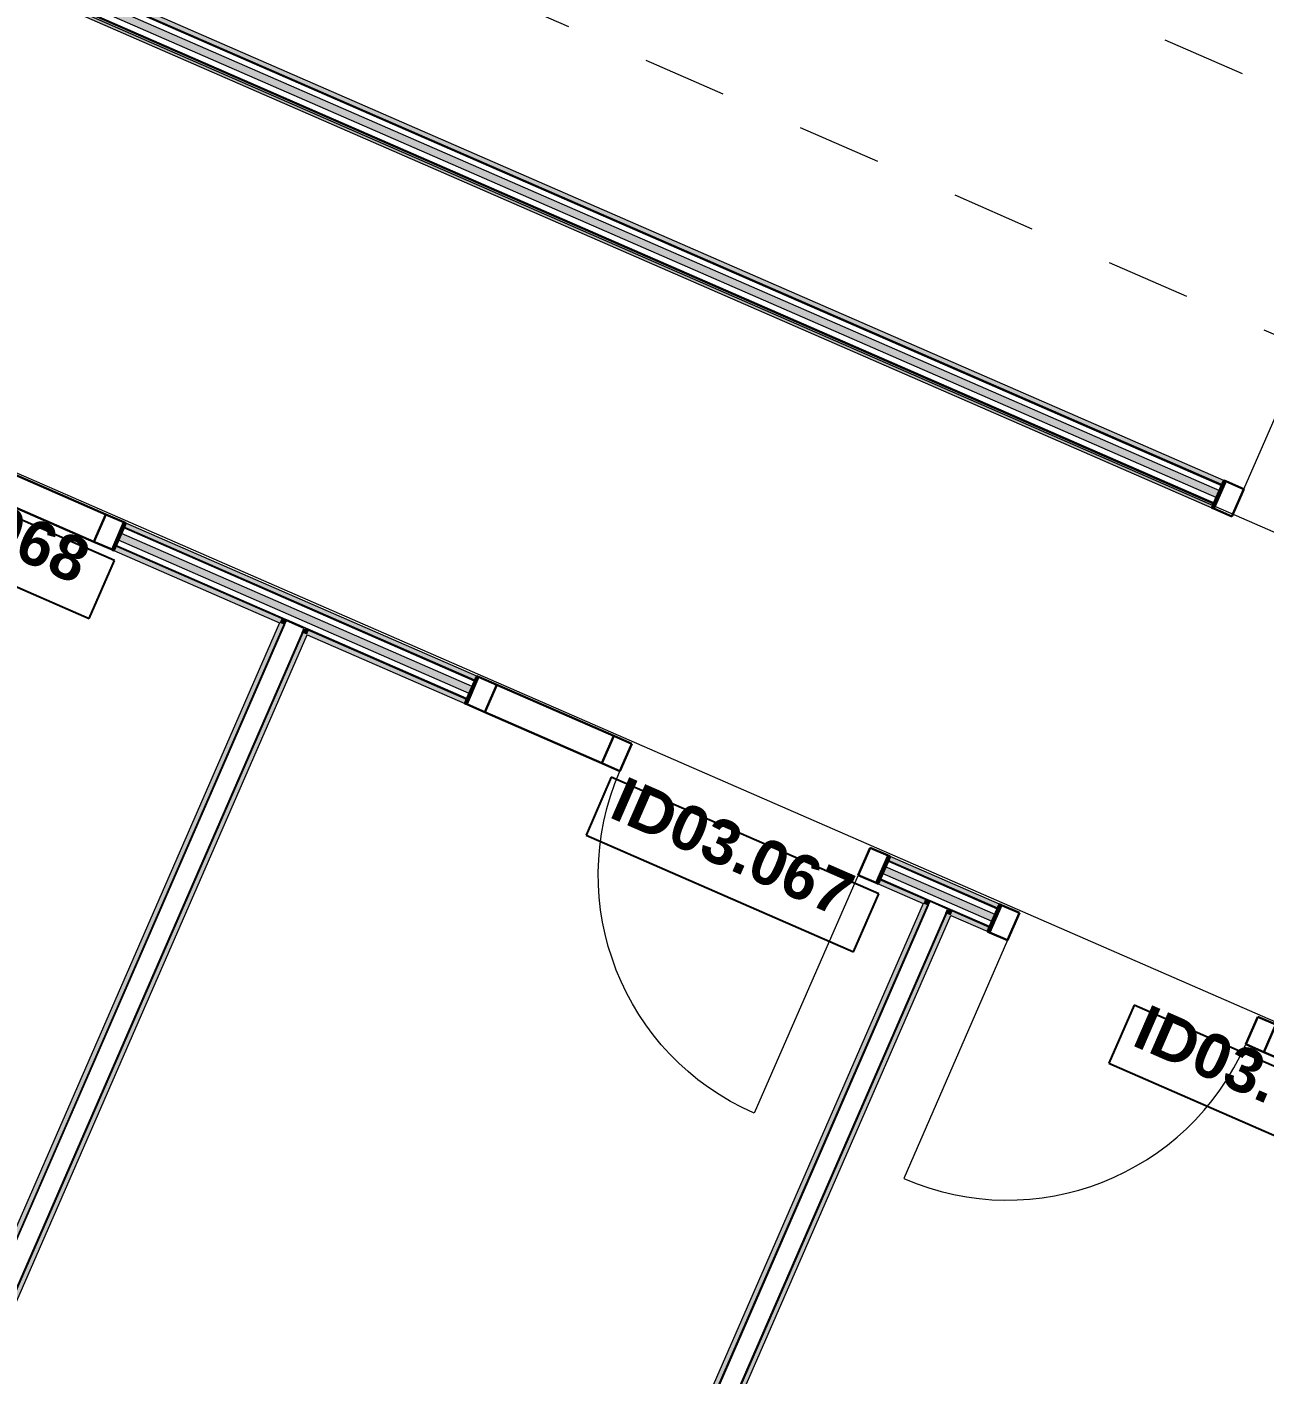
# Model space of a CAD drawing. Header units: millimetres. Extents: x -50172 to 90294, y -80883 to 25069.
# Drawn here: x -20703 to -16560, y -37732 to -33221 of the extents above; entities that cross this region are included whole.
import ezdxf
from ezdxf.enums import TextEntityAlignment as Align

# ---------------------------------------------------------------- set-up
doc = ezdxf.new("R2010")
doc.units = ezdxf.units.MM
doc.header["$MEASUREMENT"] = 0
doc.linetypes.add('Dashed', pattern=[564.444447, 282.222223, -282.222223])
for name, color, linetype, lineweight in [('0_Pen_No__1', 7, 'Continuous', 13), ('A-95-MC_Marker_Section_P2.Marker_Pen_No__1', 7, 'Continuous', 13), ('New_A-25-M_Wall_Int_Pen_No__1', 7, 'Continuous', 13), ('New_ArchiCAD Door Markers_Pen_No__1', 7, 'Continuous', 13), ('New_ArchiCAD Door Markers_Pen_No__5', 7, 'Continuous', 25), ('New_ArchiCAD Doors_Pen_No__1', 7, 'Continuous', 13), ('New_ArchiCAD Zone Stamps_Pen_No__6', 7, 'Continuous', 35)]:
    doc.layers.add(name, color=color, linetype=linetype, lineweight=lineweight)
for name, color, linetype in [('A-95-MC_Marker_Section_P2.Marker', 7, 'Continuous'), ('New_A-05-M_Gross_Int_Circulation', 7, 'Continuous'), ('New_A-25-M_Wall_Int', 7, 'Continuous'), ('New_ArchiCAD Door Markers', 7, 'Continuous'), ('New_ArchiCAD Doors', 7, 'Continuous')]:
    doc.layers.add(name, color=color, linetype=linetype)
for name, color, linetype, lineweight, true_color in [('New_A-05-M_Gross_Int_Circulation_Pen_No__74', 7, 'Continuous', 20, 0x606060), ('New_A-25-M_Wall_Int_Pen_No__107', 7, 'Continuous', 15, 0xa6a6a6), ('New_ArchiCAD Doors_Pen_No__43', 7, 'Continuous', 30, 0x444444), ('New_ArchiCAD Doors_Pen_No__63', 7, 'Continuous', 20, 0x606060)]:
    doc.layers.add(name, color=color, linetype=linetype, lineweight=lineweight, true_color=true_color)
doc.styles.add('GENERATED_STYLE_1', font='')
doc.styles.add('GENERATED_STYLE_2', font='')
doc.styles.add('GENERATED_STYLE_3', font='')
doc.styles.get('GENERATED_STYLE_1').set_extended_font_data('Arial', bold=True)
doc.styles.get('GENERATED_STYLE_2').set_extended_font_data('Swis721 BT', bold=True)
doc.styles.get('GENERATED_STYLE_3').set_extended_font_data('Arial')

# ---------------------------------------------------------------- blocks, each defined once
blk = doc.blocks.new('Corridor 02-Third_INB 3152_2_1', base_point=(-27291.1, -30973.4))
at = {"layer": 'New_A-05-M_Gross_Int_Circulation_Pen_No__74', "linetype": 'Continuous'}
for p, q in [((-31017.7, -30231.4), (-11792.5, -38614.6)), ((-11193.4, -37238.8), (-24435.4, -31464.6))]:
    blk.add_line(p, q, dxfattribs=at)
at = {"layer": 'New_ArchiCAD Zone Stamps_Pen_No__6'}
for tag, height, style, p in [('ROOM_NAME', 250, 'GENERATED_STYLE_1', (-28123.9, -29413.8)), ('zoneNameLine2', 250, 'GENERATED_STYLE_1', (-28312.4, -29846)), ('ROOM_NUMBER', 200, 'GENERATED_STYLE_3', (-28500.8, -30266.7)), ('measuredAreaCode', 200, 'GENERATED_STYLE_3', (-28657.8, -30626.8)), ('ROOM_HOLES_PRM', 200, 'GENERATED_STYLE_3', (-28350.4, -30760.8)), ('DUMMY_649', 200, 'GENERATED_STYLE_3', (-27721.3, -31035.2)), ('DUMMY_650', 133.3, 'GENERATED_STYLE_3', (-27442, -31141.7))]:
    blk.add_attdef(tag, text='', height=height, rotation=336.4404, dxfattribs=dict(at, style=style)).set_placement(p, align=Align.TOP_LEFT)
blk = doc.blocks.new('*X513')
at = {"layer": 'New_A-25-M_Wall_Int_Pen_No__107', "linetype": 'Continuous'}
blk.add_hatch(color=256, dxfattribs=at).paths.add_polyline_path([(-24387.5, -31452.9), (-16719.8, -34796.3), (-16709.8, -34773.4), (-24342.5, -31445.2)])
blk = doc.blocks.new('Door with Sidelight on Side 2 19_11')
at = {"layer": 'New_ArchiCAD Doors_Pen_No__1', "linetype": 'Continuous'}
for p, q in [((-755, -15), (-755, 0)), ((755, -15), (755, 0)), ((-755, -18), (-755, -15)), ((-755, -37), (-755, -18)), ((-755, -62), (-755, -37)), ((755, -18), (755, -15)), ((755, -37), (755, -18)), ((755, -62), (755, -37)), ((-755, -82), (-755, -62)), ((-755, -85), (-755, -82)), ((-755, -100), (-755, -85)), ((755, -82), (755, -62)), ((755, -85), (755, -82)), ((755, -100), (755, -85))]:
    blk.add_line(p, q, dxfattribs=at)
at = {"layer": 'New_ArchiCAD Doors_Pen_No__43', "linetype": 'Continuous'}
for p, q in [((-748, 0), (-755, 0)), ((-755, 0), (-755, -100)), ((-682, 0), (-748, 0)), ((-748, 0), (-748, -100)), ((-254, 0), (-682, 0)), ((-682, 0), (-682, -100)), ((-682, -100), (-682, 0)), ((-254, -100), (-254, 0)), ((-188, 0), (-254, 0)), ((-254, 0), (-254, -100)), ((-188, -100), (-188, 0)), ((748, 0), (682, 0)), ((682, 0), (682, -100)), ((748, 0), (755, 0)), ((748, -100), (748, 0)), ((755, 0), (755, -100)), ((-748, -100), (-755, -100)), ((-748, -100), (-682, -100)), ((-682, -100), (-254, -100)), ((-254, -100), (-188, -100)), ((682, -100), (748, -100)), ((748, -100), (755, -100))]:
    blk.add_line(p, q, dxfattribs=at)
at = {"layer": 'New_ArchiCAD Doors_Pen_No__63', "linetype": 'Continuous'}
blk.add_line((682, 0), (682, 870), dxfattribs=at)
blk.add_arc((682, 0), 870, 90, 180, dxfattribs=at)
blk = doc.blocks.new('Wall_113_1', base_point=(-24276, -31433.8))
at = {"layer": 'New_A-25-M_Wall_Int_Pen_No__107', "linetype": 'Continuous'}
for points in [[(-24428.8, -31459.9), (-24455.8, -31464.5), (-16735, -34831.2), (-16729, -34817.4)], [(-20464.8, -33112.1), (-16701, -34753.3), (-16695.1, -34739.5), (-20458.8, -33098.3)]]:
    blk.add_hatch(color=256, dxfattribs=at).paths.add_polyline_path(points)
at = {"layer": 'New_A-25-M_Wall_Int_Pen_No__107', "linetype": 'Continuous', "lineweight": 0, "true_color": 0x535353}
for points in [[(-24428.8, -31459.9), (-16729, -34817.4), (-16727.8, -34814.7), (-24423.4, -31459)], [(-20479.7, -33108.9), (-16702.2, -34756), (-16701, -34753.3), (-20478.5, -33106.1)]]:
    blk.add_hatch(color=251, dxfattribs=at).paths.add_polyline_path(points)
at = {"layer": 'New_A-25-M_Wall_Int_Pen_No__1', "linetype": 'Continuous'}
for p, q in [((-24428.8, -31459.9), (-16729, -34817.4)), ((-24423.4, -31459), (-16727.8, -34814.7)), ((-24387.5, -31452.9), (-16719.8, -34796.3)), ((-24342.5, -31445.2), (-16709.8, -34773.4)), ((-20479.7, -33108.9), (-16702.2, -34756)), ((-20464.8, -33112.1), (-16701, -34753.3)), ((-16719.8, -34796.3), (-16709.8, -34773.4)), ((-16709.8, -34773.4), (-16702.2, -34756)), ((-16702.2, -34756), (-16701, -34753.3)), ((-16701, -34753.3), (-16695.1, -34739.5)), ((-16735, -34831.2), (-16729, -34817.4)), ((-16729, -34817.4), (-16727.8, -34814.7)), ((-16727.8, -34814.7), (-16719.8, -34796.3))]:
    blk.add_line(p, q, dxfattribs=at)
at = {"layer": 'New_A-25-M_Wall_Int_Pen_No__1', "linetype": 'Continuous', "flags": 128}
for points in [[(-24455.8, -31464.5), (-16735, -34831.2)], [(-16695.1, -34739.5), (-20458.8, -33098.3)]]:
    blk.add_lwpolyline(points, dxfattribs=at)
at = {"layer": 'New_A-25-M_Wall_Int', "color": 250, "lineweight": 50, "true_color": 0x2a2a2a}
blk.add_blockref('*X513', (0, 0), dxfattribs=at)
at = {"layer": 'New_ArchiCAD Doors', "color": 251, "linetype": 'Continuous', "lineweight": 20, "true_color": 0x606060, "xscale": -1, "zscale": 1000, "rotation": 336.4404143293995}
blk.add_blockref('Door with Sidelight on Side 2 19_11', (-16003, -35041.3), dxfattribs=at)
blk = doc.blocks.new('*X557')
at = {"layer": 'New_A-25-M_Wall_Int_Pen_No__107', "linetype": 'Continuous'}
blk.add_hatch(color=256, dxfattribs=at).paths.add_polyline_path([(-20387.1, -34917.2), (-20397.1, -34940.1), (-19222.1, -35452.5), (-19212.1, -35429.6)])
blk = doc.blocks.new('*X558')
at = {"layer": 'New_A-25-M_Wall_Int_Pen_No__107', "linetype": 'Continuous'}
blk.add_hatch(color=256, dxfattribs=at).paths.add_polyline_path([(-17828.1, -36033.3), (-17838.1, -36056.2), (-17471, -36216.3), (-17461, -36193.4)])
blk = doc.blocks.new('Door with Sidelight on Side 2 19_8')
at = {"layer": 'New_ArchiCAD Doors_Pen_No__1', "linetype": 'Continuous'}
for p, q in [((-755, 0), (-755, -15)), ((755, 0), (755, -15)), ((-755, -15), (-755, -18)), ((-755, -18), (-755, -37)), ((-755, -37), (-755, -62)), ((755, -15), (755, -18)), ((755, -18), (755, -37)), ((755, -37), (755, -62)), ((-755, -62), (-755, -82)), ((-755, -82), (-755, -85)), ((-755, -85), (-755, -100)), ((755, -62), (755, -82)), ((755, -82), (755, -85)), ((755, -85), (755, -100))]:
    blk.add_line(p, q, dxfattribs=at)
at = {"layer": 'New_ArchiCAD Doors_Pen_No__43', "linetype": 'Continuous'}
for p, q in [((-748, 0), (-755, 0)), ((-755, 0), (-755, -100)), ((-682, 0), (-748, 0)), ((-748, 0), (-748, -100)), ((-254, 0), (-682, 0)), ((-682, 0), (-682, -100)), ((-682, -100), (-682, 0)), ((-254, -100), (-254, 0)), ((-188, 0), (-254, 0)), ((-254, 0), (-254, -100)), ((-188, -100), (-188, 0)), ((748, 0), (682, 0)), ((682, 0), (682, -100)), ((748, 0), (755, 0)), ((748, -100), (748, 0)), ((755, 0), (755, -100)), ((-748, -100), (-755, -100)), ((-748, -100), (-682, -100)), ((-682, -100), (-254, -100)), ((-254, -100), (-188, -100)), ((682, -100), (748, -100)), ((748, -100), (755, -100))]:
    blk.add_line(p, q, dxfattribs=at)
at = {"layer": 'New_ArchiCAD Doors_Pen_No__63', "linetype": 'Continuous'}
blk.add_line((682, 0), (682, 870), dxfattribs=at)
blk.add_arc((682, 0), 870, 90, 180, dxfattribs=at)
blk = doc.blocks.new('Door Stamp 17_16')
at = {"layer": 'New_ArchiCAD Door Markers_Pen_No__5', "linetype": 'Continuous'}
for p, q in [((206.6, 241.9), (-770.5, 241.9)), ((-770.5, 241.9), (-770.5, 30.2)), ((206.6, 241.9), (-770.5, 241.9)), ((206.6, 30.2), (206.6, 241.9)), ((-770.5, 30.2), (206.6, 30.2))]:
    blk.add_line(p, q, dxfattribs=at)
at = {"layer": 'New_ArchiCAD Door Markers_Pen_No__1', "style": 'GENERATED_STYLE_2'}
blk.add_attdef('AC_WIDO_ID', text='', height=150, rotation=180, dxfattribs=at).set_placement((147.8, 286.5), align=Align.BOTTOM_LEFT)
blk = doc.blocks.new('Wall_121_1', base_point=(-11961.5, -38659.6))
at = {"layer": 'New_A-25-M_Wall_Int_Pen_No__107', "linetype": 'Continuous', "lineweight": 0, "true_color": 0x535353}
for points in [[(-20377.9, -34896.1), (-20379.1, -34898.8), (-19204.1, -35411.3), (-19202.9, -35408.5)], [(-20404.7, -34957.5), (-20405.9, -34960.2), (-19837.2, -35208.3), (-19836, -35205.5)], [(-19843.2, -35222), (-19840.5, -35223.2), (-19834.5, -35209.5), (-19837.2, -35208.3)], [(-19837.2, -35208.3), (-19834.5, -35209.5), (-19833.3, -35206.7), (-19836, -35205.5)], [(-19833.3, -35206.7), (-19834.5, -35209.5), (-19230.9, -35472.7), (-19229.7, -35469.9)], [(-19781.8, -35248.8), (-19779, -35250), (-19773, -35236.2), (-19775.8, -35235)], [(-17818.9, -36012.2), (-17820.1, -36014.9), (-17453, -36175), (-17451.8, -36172.3)], [(-17845.6, -36073.6), (-17846.8, -36076.4), (-17681.6, -36148.4), (-17680.4, -36145.7)], [(-17687.6, -36162.2), (-17684.9, -36163.4), (-17678.9, -36149.6), (-17681.6, -36148.4)], [(-17681.6, -36148.4), (-17678.9, -36149.6), (-17677.7, -36146.9), (-17680.4, -36145.7)], [(-17677.7, -36146.9), (-17678.9, -36149.6), (-17479.8, -36236.4), (-17478.6, -36233.7)], [(-17626.2, -36188.9), (-17623.5, -36190.1), (-17617.5, -36176.4), (-17620.2, -36175.2)]]:
    blk.add_hatch(color=251, dxfattribs=at).paths.add_polyline_path(points)
at = {"layer": 'New_A-25-M_Wall_Int_Pen_No__107', "linetype": 'Continuous'}
for points in [[(-20377.9, -34896.1), (-19202.9, -35408.5), (-19196.9, -35394.8), (-20371.9, -34882.3)], [(-20405.9, -34960.2), (-20411.9, -34974), (-19857, -35216), (-19851, -35202.3)], [(-19857, -35216), (-19843.2, -35222), (-19837.2, -35208.3), (-19851, -35202.3)], [(-19779, -35250), (-19765.3, -35256), (-19759.3, -35242.2), (-19773, -35236.2)], [(-19759.3, -35242.2), (-19765.3, -35256), (-19236.9, -35486.4), (-19230.9, -35472.7)], [(-17812.9, -35998.4), (-17818.9, -36012.2), (-17451.8, -36172.3), (-17445.8, -36158.5)], [(-17852.8, -36090.1), (-17701.4, -36156.2), (-17695.4, -36142.4), (-17846.8, -36076.4)], [(-17701.4, -36156.2), (-17687.6, -36162.2), (-17681.6, -36148.4), (-17695.4, -36142.4)], [(-17623.5, -36190.1), (-17609.7, -36196.1), (-17603.7, -36182.4), (-17617.5, -36176.4)], [(-17603.7, -36182.4), (-17609.7, -36196.1), (-17485.8, -36250.2), (-17479.8, -36236.4)]]:
    blk.add_hatch(color=256, dxfattribs=at).paths.add_polyline_path(points)
at = {"layer": 'New_A-25-M_Wall_Int_Pen_No__1', "linetype": 'Continuous'}
for p, q in [((-20387.1, -34917.2), (-20379.1, -34898.8)), ((-20379.1, -34898.8), (-20377.9, -34896.1)), ((-19204.1, -35411.3), (-20379.1, -34898.8)), ((-20377.9, -34896.1), (-20371.9, -34882.3)), ((-19202.9, -35408.5), (-20377.9, -34896.1)), ((-20405.9, -34960.2), (-20404.7, -34957.5)), ((-20404.7, -34957.5), (-20397.1, -34940.1)), ((-19836, -35205.5), (-20404.7, -34957.5)), ((-20397.1, -34940.1), (-20387.1, -34917.2)), ((-19222.1, -35452.5), (-20397.1, -34940.1)), ((-19212.1, -35429.6), (-20387.1, -34917.2)), ((-20411.9, -34974), (-20405.9, -34960.2)), ((-19851, -35202.3), (-20405.9, -34960.2)), ((-19837.2, -35208.3), (-19851, -35202.3)), ((-19837.2, -35208.3), (-19843.2, -35222)), ((-19840.5, -35223.2), (-19834.5, -35209.5)), ((-19833.3, -35206.7), (-19836, -35205.5)), ((-19775.8, -35235), (-19834.5, -35209.5)), ((-19229.7, -35469.9), (-19833.3, -35206.7)), ((-19781.8, -35248.8), (-19775.8, -35235)), ((-19779, -35250), (-19773, -35236.2)), ((-19759.3, -35242.2), (-19773, -35236.2)), ((-19230.9, -35472.7), (-19759.3, -35242.2)), ((-19204.1, -35411.3), (-19202.9, -35408.5)), ((-19202.9, -35408.5), (-19196.9, -35394.8)), ((-19229.7, -35469.9), (-19222.1, -35452.5)), ((-19222.1, -35452.5), (-19212.1, -35429.6)), ((-19212.1, -35429.6), (-19204.1, -35411.3)), ((-19236.9, -35486.4), (-19230.9, -35472.7)), ((-19230.9, -35472.7), (-19229.7, -35469.9)), ((-17838.1, -36056.2), (-17828.1, -36033.3)), ((-17828.1, -36033.3), (-17820.1, -36014.9)), ((-17461, -36193.4), (-17828.1, -36033.3)), ((-17820.1, -36014.9), (-17818.9, -36012.2)), ((-17453, -36175), (-17820.1, -36014.9)), ((-17818.9, -36012.2), (-17812.9, -35998.4)), ((-17451.8, -36172.3), (-17818.9, -36012.2)), ((-17852.8, -36090.1), (-17846.8, -36076.4)), ((-17846.8, -36076.4), (-17845.6, -36073.6)), ((-17695.4, -36142.4), (-17846.8, -36076.4)), ((-17845.6, -36073.6), (-17838.1, -36056.2)), ((-17680.4, -36145.7), (-17845.6, -36073.6)), ((-17471, -36216.3), (-17838.1, -36056.2)), ((-17681.6, -36148.4), (-17695.4, -36142.4)), ((-17681.6, -36148.4), (-17687.6, -36162.2)), ((-17684.9, -36163.4), (-17678.9, -36149.6)), ((-17677.7, -36146.9), (-17680.4, -36145.7)), ((-17620.2, -36175.2), (-17678.9, -36149.6)), ((-17478.6, -36233.7), (-17677.7, -36146.9)), ((-17626.2, -36188.9), (-17620.2, -36175.2)), ((-17623.5, -36190.1), (-17617.5, -36176.4)), ((-17603.7, -36182.4), (-17617.5, -36176.4)), ((-17461, -36193.4), (-17453, -36175)), ((-17453, -36175), (-17451.8, -36172.3)), ((-17451.8, -36172.3), (-17445.8, -36158.5)), ((-17479.8, -36236.4), (-17603.7, -36182.4)), ((-17478.6, -36233.7), (-17471, -36216.3)), ((-17471, -36216.3), (-17461, -36193.4)), ((-17485.8, -36250.2), (-17479.8, -36236.4)), ((-17479.8, -36236.4), (-17478.6, -36233.7))]:
    blk.add_line(p, q, dxfattribs=at)
at = {"layer": 'New_A-25-M_Wall_Int_Pen_No__1', "linetype": 'Continuous', "flags": 128}
for points in [[(-19196.9, -35394.8), (-20371.9, -34882.3)], [(-20411.9, -34974), (-19857, -35216)], [(-19765.3, -35256), (-19236.9, -35486.4)], [(-17445.8, -36158.5), (-17812.9, -35998.4)], [(-17852.8, -36090.1), (-17701.4, -36156.2)], [(-17609.7, -36196.1), (-17485.8, -36250.2)]]:
    blk.add_lwpolyline(points, dxfattribs=at)
at = {"layer": 'New_A-25-M_Wall_Int', "color": 250, "lineweight": 50, "true_color": 0x2a2a2a}
for name in ['*X557', '*X558']:
    blk.add_blockref(name, (0, 0), dxfattribs=at)
at = {"layer": 'New_ArchiCAD Door Markers'}
ref = blk.add_blockref('Door Stamp 17_16', (-21103.9, -34672.2), dxfattribs=dict(at, rotation=156.4356490361658))
ref.add_attrib('AC_WIDO_ID', 'ID03.068', dxfattribs={"layer": 'New_ArchiCAD Door Markers_Pen_No__1', "color": 7, "height": 150, "rotation": 336.4356, "style": 'GENERATED_STYLE_2'}).set_placement((-21336.1, -34790.2), align=Align.BOTTOM_LEFT)
ref = blk.add_blockref('Door Stamp 17_16', (-18544.9, -35788.3), dxfattribs=dict(at, rotation=156.4356490361658))
ref.add_attrib('AC_WIDO_ID', 'ID03.067', dxfattribs={"layer": 'New_ArchiCAD Door Markers_Pen_No__1', "color": 7, "height": 150, "rotation": 336.4356, "style": 'GENERATED_STYLE_2'}).set_placement((-18777.1, -35906.4), align=Align.BOTTOM_LEFT)
ref = blk.add_blockref('Door Stamp 17_16', (-16793.8, -36552), dxfattribs=dict(at, rotation=156.4356490361658))
ref.add_attrib('AC_WIDO_ID', 'ID03.066', dxfattribs={"layer": 'New_ArchiCAD Door Markers_Pen_No__1', "color": 7, "height": 150, "rotation": 336.4356, "style": 'GENERATED_STYLE_2'}).set_placement((-17025.9, -36670.1), align=Align.BOTTOM_LEFT)
at = {"layer": 'New_ArchiCAD Doors', "color": 251, "linetype": 'Continuous', "lineweight": 20, "true_color": 0x606060, "zscale": 1000, "rotation": 156.4356490361658}
for p in [(-21103.9, -34672.2), (-16793.8, -36552)]:
    blk.add_blockref('Door with Sidelight on Side 2 19_8', p, dxfattribs=at)
at = {"layer": 'New_ArchiCAD Doors', "color": 251, "linetype": 'Continuous', "lineweight": 20, "true_color": 0x606060, "xscale": -1, "zscale": 1000, "rotation": 156.4356490361658}
blk.add_blockref('Door with Sidelight on Side 2 19_8', (-18544.9, -35788.3), dxfattribs=at)
blk = doc.blocks.new('Wall_125_1', base_point=(-19765.3, -35256))
at = {"layer": 'New_A-25-M_Wall_Int_Pen_No__107', "linetype": 'Continuous'}
for points in [[(-19857, -35216), (-21471.8, -38918.5), (-21458, -38924.5), (-19843.2, -35222)], [(-19779, -35250), (-21393.9, -38952.5), (-21380.1, -38958.5), (-19765.3, -35256)]]:
    blk.add_hatch(color=256, dxfattribs=at).paths.add_polyline_path(points)
at = {"layer": 'New_A-25-M_Wall_Int_Pen_No__107', "linetype": 'Continuous', "lineweight": 0, "true_color": 0x535353}
for points in [[(-19843.2, -35222), (-21458, -38924.5), (-21455.3, -38925.7), (-19840.5, -35223.2)], [(-19781.8, -35248.8), (-21396.6, -38951.3), (-21393.9, -38952.5), (-19779, -35250)]]:
    blk.add_hatch(color=251, dxfattribs=at).paths.add_polyline_path(points)
at = {"layer": 'New_A-25-M_Wall_Int_Pen_No__1', "linetype": 'Continuous'}
for p, q in [((-19843.2, -35222), (-21458, -38924.5)), ((-19840.5, -35223.2), (-21455.3, -38925.7)), ((-19781.8, -35248.8), (-21396.6, -38951.3)), ((-19779, -35250), (-21393.9, -38952.5))]:
    blk.add_line(p, q, dxfattribs=at)
at = {"layer": 'New_A-25-M_Wall_Int_Pen_No__1', "linetype": 'Continuous', "flags": 128}
for points in [[(-19857, -35216), (-21471.8, -38918.5)], [(-21380.1, -38958.5), (-19765.3, -35256)], [(-21471.8, -38918.5), (-21458, -38924.5)], [(-21458, -38924.5), (-21455.3, -38925.7)], [(-21455.3, -38925.7), (-21396.6, -38951.3)], [(-21396.6, -38951.3), (-21393.9, -38952.5)], [(-21393.9, -38952.5), (-21380.1, -38958.5)]]:
    blk.add_lwpolyline(points, dxfattribs=at)
blk = doc.blocks.new('Wall_126_1', base_point=(-17609.7, -36196.1))
at = {"layer": 'New_A-25-M_Wall_Int_Pen_No__107', "linetype": 'Continuous'}
for points in [[(-17701.4, -36156.2), (-19329, -39888.9), (-19315.3, -39894.9), (-17687.6, -36162.2)], [(-17623.5, -36190.1), (-19251.1, -39922.9), (-19237.4, -39928.9), (-17609.7, -36196.1)]]:
    blk.add_hatch(color=256, dxfattribs=at).paths.add_polyline_path(points)
at = {"layer": 'New_A-25-M_Wall_Int_Pen_No__107', "linetype": 'Continuous', "lineweight": 0, "true_color": 0x535353}
for points in [[(-17687.6, -36162.2), (-19315.3, -39894.9), (-19312.5, -39896.1), (-17684.9, -36163.4)], [(-17626.2, -36188.9), (-19253.9, -39921.7), (-19251.1, -39922.9), (-17623.5, -36190.1)]]:
    blk.add_hatch(color=251, dxfattribs=at).paths.add_polyline_path(points)
at = {"layer": 'New_A-25-M_Wall_Int_Pen_No__1', "linetype": 'Continuous'}
for p, q in [((-17687.6, -36162.2), (-19315.3, -39894.9)), ((-17684.9, -36163.4), (-19312.5, -39896.1)), ((-17626.2, -36188.9), (-19253.9, -39921.7)), ((-17623.5, -36190.1), (-19251.1, -39922.9))]:
    blk.add_line(p, q, dxfattribs=at)
at = {"layer": 'New_A-25-M_Wall_Int_Pen_No__1', "linetype": 'Continuous', "flags": 128}
for points in [[(-17701.4, -36156.2), (-19329, -39888.9)], [(-19237.4, -39928.9), (-17609.7, -36196.1)], [(-19329, -39888.9), (-19315.3, -39894.9)], [(-19315.3, -39894.9), (-19312.5, -39896.1)], [(-19312.5, -39896.1), (-19253.9, -39921.7)], [(-19253.9, -39921.7), (-19251.1, -39922.9)], [(-19251.1, -39922.9), (-19237.4, -39928.9)]]:
    blk.add_lwpolyline(points, dxfattribs=at)
blk = doc.blocks.new('Cutting Plane_5_1', base_point=(18850.6, -50545.4))
at = {"layer": 'A-95-MC_Marker_Section_P2.Marker_Pen_No__1', "linetype": 'Dashed'}
blk.add_line((-6471, -38635.4), (-31881.6, -27555.2), dxfattribs=at)

msp = doc.modelspace()

# ---------------------------------------------------------------- linework, layer by layer
at = {"layer": '0_Pen_No__1', "linetype": 'Dashed', "flags": 128}
msp.add_lwpolyline([(-17409.4, -33038.1), (-15777.8, -33749.5), (-14732.6, -31352.5), (-16364.2, -30641)], close=True, dxfattribs=at)

# ---------------------------------------------------------------- block references
at = {"layer": 'A-95-MC_Marker_Section_P2.Marker'}
msp.add_blockref('Cutting Plane_5_1', (18850.6, -50545.4), dxfattribs=at)
at = {"layer": 'New_A-05-M_Gross_Int_Circulation', "linetype": 'Continuous'}
msp.add_blockref('Corridor 02-Third_INB 3152_2_1', (-27291.1, -30973.4), dxfattribs=at)
at = {"layer": 'New_A-25-M_Wall_Int', "color": 250, "lineweight": 50, "true_color": 0x2a2a2a}
for name, p in [('Wall_121_1', (-11961.5, -38659.6)), ('Wall_113_1', (-24276, -31433.8)), ('Wall_125_1', (-19765.3, -35256)), ('Wall_126_1', (-17609.7, -36196.1))]:
    msp.add_blockref(name, p, dxfattribs=at)

doc.saveas('drawing.dxf')
